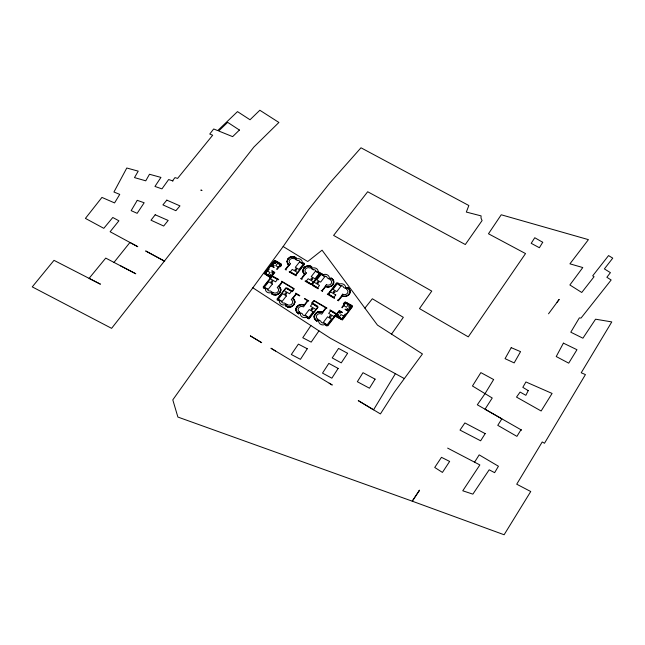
<?xml version="1.0" encoding="UTF-8"?>
<svg xmlns="http://www.w3.org/2000/svg" width="645" height="645" viewBox="0 0 645 645"><rect width="100%" height="100%" fill="white"/><g stroke="black" fill="none" stroke-linecap="round" stroke-linejoin="round"><path stroke-width="0.97" d="M286.952 261.378L287.436 263.491M280.881 289.903L280.801 290.702M272.537 293.273L272.142 293.862A5.168 4.531 -11.1 0 0 279.253 292.846A5.168 4.531 -11.1 0 0 278.696 286.574L278.648 286.517M302.763 270.449L302.836 271.545M286.952 261.37L288.081 258.572M336.448 314.163L336.464 313.672L330.095 309.898L329.837 310.237L335.997 314.147L327.442 325.58L325.217 324.645L326.604 325.975M314.099 316.405L314.083 317.066M302.763 270.44L304.101 267.522M350.162 292.112L350.05 290.508M314.099 316.397L314.171 315.905M294.902 302.594L294.902 301.296M350.162 292.12L349.993 292.919M295.918 308.85L295.958 310.656M294.902 302.602L293.685 305.174L291.314 306.786M336.432 314.244L339.278 310.543L342.431 312.317L342.181 312.656L339.407 311.019L336.053 315.469L341.923 318.953L345.244 313.978L345.744 314.276L342.027 319.436L335.666 315.977L342.181 319.63L352.122 306.399L345.897 302.384L351.912 306.222L348.3 311.148L345.027 309.463L345.277 309.124L348.058 310.761L351.372 306.327L345.518 302.884L342.221 307.81L341.753 307.536L345.47 302.247L344.083 303.884L343.317 303.61L345.164 301.925L352.251 305.625L352.484 306.641M333.804 282.945L333.755 281.035M295.918 308.842L296.136 308.044M280.801 290.71L280.123 292.395M285.614 269.191L285.146 269.392L286.178 270.037L286.098 269.086L289.186 265.208M333.804 282.953L333.014 284.751M314.18 315.897L314.421 315.099M328.144 293.935L327.265 294.176L334.376 298.353L334.626 298.022L328.531 294.144L336.94 283.115L339.117 283.994L337.738 282.72M296.232 294.16L299.53 295.902L299.788 295.571L295.692 293.136L295.797 294.072L292.637 298.135M349.993 292.927L349.429 294.12M296.144 308.036L297.111 306.431M314.421 315.091L316.098 312.889M295.16 258.145L295.515 257.686A5.087 4.402 -8.7 0 0 288.525 258.685A5.087 4.402 -8.7 0 0 289.121 264.764L289.186 264.829M312.422 284.493L318.372 288.476L318.122 288.799L312.277 285.372M296.168 294.281L293.056 298.28L293.886 299.062M304.537 264.257L295.966 275.092M277.003 299.119L285.743 288.017M263.096 287.122L270.545 277.777M404.334 378.583L395.393 373.689L373.568 409.801L358.249 400.61L380.421 413.929L394.426 392.079L422.451 353.968L377.446 325.088L322.065 250.179L307.721 261.531L283.155 246.535L245.277 298.079L172.796 399.868L177.891 417.057L412.252 501.181L504.116 534.753L530.738 491.522L516.718 484.201L542.227 441.954L544.485 443.26L585.426 374.584L581.218 372.778L611.783 321.919L595.569 319.194L582.911 338.198L570.785 332.191L579.363 317.864L581.008 318.09L611.162 279.986L606.848 277.277L610.42 272.658L604.381 268.909L612.75 258.137L608.566 255.581L592.691 275.842L594.069 276.713L581.742 292.483L569.874 284.969L582.782 267.546L569.93 263.837L588.425 239.634L501.238 214.777L488.467 233.772L525.53 253.574L468.286 336.859L419.492 308.608L431.763 291.089L333.602 235.401L367.682 191.75L465.311 244.536L482.097 220.558L481.009 218.083L481.081 215.881L466.327 212.068L468.851 205.521L360.99 147.794L329.861 182.954L308.512 209.778L283.155 246.535M311.011 267.32L311.35 266.885A5.112 4.45 -7.4 0 0 304.319 267.885A5.112 4.45 -7.4 0 0 304.972 274.036L305.012 274.077M474.567 462.183L479.179 454.878L498.44 466.238L494.618 472.664L489.176 469.81L472.866 494.143L462.771 490.789L479.856 464.94L447.63 448.106M271.65 293.814L273.448 294.878L275.979 294.999M278.6 286.154L281.76 282.163L281.688 281.212L294.249 288.758L292.411 291.669L286.058 288.283M280.115 292.403L279.825 292.814M318.961 330.869L310.922 325.58L302.763 337.746L311.188 342.132L318.961 330.869L330.417 338.262L395.393 373.689M349.421 294.128L348.655 295.047M328.192 293.838L336.561 282.905M317.59 307.125L311.583 303.061L313.978 300.497L326.999 308.06L325.927 308.358L322.597 312.567M391.523 334.126L403.335 317.332L372.35 298.764L364.909 308.117M301.594 278.221L304.416 274.141M282.099 282.405L279.253 286.469M281.51 264.998L281.333 264.039L275.367 260.548L274.262 260.749L264.111 273.504L270.529 277.769M557.078 302.271L559.199 299.393L548.524 313.809M333.005 284.759L331.345 286.267M352.476 306.649L342.398 319.976L335.255 316.227M346.986 288.242L347.333 287.783A5.184 4.571 -3.9 0 1 349.026 293.943A5.184 4.571 -3.9 0 1 342.092 295.749M341.576 295.853L338.528 299.877L337.464 300.167L338.569 300.82L338.665 300.296M113.988 262.402L129.935 242.472L137.78 246.696L110.118 231.74L118.906 220.8L112.794 217.486L103.797 228.33L85.414 218.397L101.942 197.418L114.56 202.917L119.752 194.395L113.931 192.017L126.791 168.006L138.224 171.143L134.483 177.601L145.762 180.818L149.487 174.263L160.936 177.407L154.953 186.445L161.959 188.872L168.643 179.536L173.037 180.979L172.529 180.81L174.964 177.609L177.585 178.415L212.681 135.208L209.746 134.047L213.689 128.968L217.712 130.596L237.497 111.617L250.026 119.76L259.838 110.247L278.898 122.461L253.88 147.052L111.601 328.345L32.25 286.888L53.995 260.346L100.427 284.187L89.083 278.366L105.74 258.097L135.789 273.778L120.43 265.764M317.251 320.234L316.905 320.694A5.241 4.684 -7 0 1 315.284 314.381A5.241 4.684 -7 0 1 322.315 312.535M317.961 307.342L309.205 318.662M330.732 278.793L331.087 278.342A5.152 4.523 -5.6 0 1 332.715 284.437A5.152 4.523 -5.6 0 1 325.806 286.219M325.354 286.275L322.234 290.306L321.17 290.597L322.581 291.419L322.436 290.669M305.045 274.48L301.973 278.406L302.053 279.366L300.667 278.551L301.473 278.543M271.658 293.798L271.739 292.62L272.424 293.024M285.767 268.844L288.694 264.974M272.214 275.971L278.696 279.438L278.438 279.761L272.23 276.382L263.491 287.275L265.2 288.694L263.353 288.073M281.502 265.006L280.559 266.74L279.994 266.256L281.212 264.587L277.084 269.425L276.616 269.15L280.535 264.748L274.972 261.491L271.577 265.708L274.214 267.256L273.956 267.578L271.142 265.925L274.891 261.04L280.914 264.273L274.746 260.862L264.547 273.512L270.497 277.294L264.797 273.609L268.78 268.804L269.263 269.078L265.313 273.496L270.884 276.802L274.302 272.537L271.666 270.981L271.924 270.658L274.826 272.456L272.142 275.995M279.817 292.822L277.906 294.378M338.883 300.119L342.197 296.248M325.572 308.117L322.5 312.156L321.339 311.753M307.423 300.901L304.263 304.964L303.811 304.779M288.089 258.564L288.686 257.968M297.119 306.423L297.619 305.923M298.974 312.978L298.619 313.438A5.225 4.636 -8.9 0 1 297.071 307.181A5.225 4.636 -8.9 0 1 304.077 305.343M304.109 267.514L304.609 267.054M322.524 290.605L325.62 286.598L326.072 286.775M348.647 295.055L345.631 296.563M327.7 325.91L335.247 316.219M297.756 305.803L298.812 305.117M304.617 267.054L307.52 265.78L310.697 266.111M304.505 305.311L307.705 301.199L308.778 300.909L304.658 298.458L304.4 298.796L307.673 300.739M295.894 275.141L296.079 275.81L289.154 271.787L295.644 274.826L304.166 264.055L302.449 262.676L304.392 263.362M316.55 312.575L317.517 312.067M331.337 286.275L328.402 287.13M289.702 257.274L290.177 257.049M298.82 305.109L301.28 304.424M277.898 294.386L277.406 294.604M309.132 318.703L308.608 318.791M290.186 257.041L291.903 256.573M317.525 312.067L318.211 311.833M277.398 294.612L275.987 294.999M291.306 306.786L290.605 307.004M329.659 278.463L331.119 277.906L333.409 280.115M317.421 320.138L318.42 320.573M318.227 311.825L321.331 311.753M290.597 307.004L287.686 307.028M318.412 320.573L316.905 321.162M345.623 296.563L342.205 296.248M291.911 256.573L295.934 257.468M301.296 304.424L302.384 304.448M328.394 287.13L327.491 287.098M346.688 288.347L345.833 287.904L347.26 287.323L348.147 287.807M298.611 313.905L300.119 313.317L299.304 312.865M327.483 287.098L326.08 286.783M302.4 304.448L303.803 304.771M330.361 278.89L329.595 278.463M287.67 307.028L285.671 306.117L285.759 304.698L286.533 305.206M308.383 318.743C304.996 315.518 307.617 319.211 309.108 318.203L317.872 306.956L312.341 303.674L310.406 306.19L315.937 309.479M310.705 266.111L311.866 266.78L311.769 268.094L311.124 267.723M321.549 273.311L322.943 274.593L320.799 273.722L312.148 284.655L317.622 287.872L319.525 285.404L314.059 282.196M310.946 284.582L305.069 281.139L305.327 280.809L311.632 284.219L320.114 273.327L318.364 271.932L320.525 272.867M316.824 321.137L315.8 320.452M298.538 313.873L297.659 313.301M324.467 276.262L322.5 275.125A4.33 3.789 -5.8 0 1 327.491 274.955A4.33 3.789 -5.8 0 1 329.208 279.011M329.208 279.027L327.233 277.874A2.217 1.935 -5.8 0 0 324.467 276.27M338.665 284.526L340.657 285.679A2.225 1.959 -4.2 0 1 343.454 287.315L345.454 288.468A4.354 3.83 -4.2 0 0 343.68 284.356A4.354 3.83 -4.2 0 0 338.681 284.518M267.409 270.997L270.078 272.577L268.127 275.004L265.458 273.424M282.26 282.026L293.717 288.823L292.233 291.08L286.88 287.904M325.886 307.891L314.155 300.933L312.349 302.965L317.792 306.262M284.123 290.532L289.549 293.765L291.492 291.29L286.074 288.065L277.398 299.272L279.14 300.715L277.108 299.941M329.192 383.203L332.264 385.025L270.932 348.236L275.52 351.009M318.824 319.993L320.831 321.194A2.266 2.032 -6.7 0 0 323.669 322.887L325.669 324.104A4.426 3.967 -6.7 0 1 320.573 324.266A4.426 3.967 -6.7 0 1 318.815 320.001M252.824 287.775L310.922 325.58M348.155 287.815L349.534 289.291M288.686 264.966L288.089 264.41M295.966 257.492L295.926 258.887L295.144 258.331M304.408 274.133L303.126 272.464M279.261 286.469L280.809 289.089M315.663 320.331L314.881 319.428M297.393 313.075L296.047 310.979M288.081 264.402L287.436 263.499M314.873 319.42L314.292 318.219M294.193 299.474L294.902 301.288M349.534 289.299L350.05 290.5M333.417 280.123L333.755 281.026M286.541 305.222L286.17 305.956A5.2 4.596 -10.1 0 0 293.33 304.932A5.2 4.596 -10.1 0 0 292.725 298.57M303.126 272.456L302.908 271.868M314.292 318.211L314.083 317.074M280.809 289.097L280.881 289.887M274.456 262.926C275.81 265.442 276.536 260.685 274.456 262.926M528.223 390.628L525.869 395.312L520.104 392.079L516.516 397.094L541.139 410.994L552.088 393.442L525.925 381.961L522.821 387.331L528.223 390.628M563.408 343.14L556.224 356.54L568.713 363.159L576.961 349.719L563.408 343.14M511.227 347.655L505.051 358.652L514.162 362.909L520.563 351.646L511.227 347.655M137.264 200.345L131.161 210.641L137.151 213.326L144.166 202.764L137.264 200.345M493.635 379.542L484.935 393.805L477.316 404.786L501.866 418.855L497.763 425.329L516.911 436.367L520.975 429.763L521.515 430.07L485.024 409.204L492.24 398.013L472.463 386L480.856 372.617L493.635 379.542M542.719 242.286L539.381 247.736L531.198 243.318L534.769 237.731L542.719 242.286M375.084 379.147L369.456 388.217L357.338 381.711L362.998 372.697L375.084 379.147M485.193 433.617L480.63 440.801L460.006 430.086L464.892 422.935L485.193 433.617M307.262 348.743L300.441 359.329L291.322 354.516L298.377 344.124L307.262 348.743M338.149 368.424L331.861 378.188L322.516 373.108L328.829 363.393L338.149 368.424M449.629 461.425L442.43 472.422L434.73 467.456L441.478 457.329L449.629 461.425M419.145 490.748L412.252 501.181L419.564 490.16L419.145 490.748M347.599 353.299L341.253 362.877L332.207 357.919L338.577 348.397L347.599 353.299M348.743 309.302L348.066 310.197L346.663 309.374L347.341 308.471L348.743 309.302M343.85 316.252L341.947 318.807L339.133 317.13L341.044 314.591L343.85 316.252M340.794 312.406L340.117 313.309L338.714 312.478L339.391 311.575L340.794 312.406M348.3 304.682L346.405 307.197L343.608 305.553L345.502 303.037L348.3 304.682M331.449 319.13L327.16 324.814L323.266 322.484L327.555 316.808L331.449 319.13M336.198 314.171L334.279 316.711L328.684 313.389L330.603 310.85L336.198 314.171M342.68 294.168L341.528 295.692A5.41 4.773 -3.9 0 0 349.042 294.305A5.41 4.773 -3.9 0 0 347.582 287.694L346.438 289.202A3.354 2.959 -3.9 0 1 347.341 293.306A3.354 2.959 -3.9 0 1 342.68 294.168M341.052 286.066L336.859 291.572L333.022 289.323L337.214 283.84L341.052 286.066M335.763 294.918L333.868 297.409L328.329 294.16L330.224 291.677L335.763 294.918M317.832 319.235L316.647 320.791A5.474 4.894 -7 0 1 315.284 314.01A5.474 4.894 -7 0 1 322.879 312.591L321.702 314.139A3.394 3.031 -7 0 0 316.985 315.026A3.394 3.031 -7 0 0 317.832 319.235M313.099 311.874L308.778 317.517L304.932 315.212L309.253 309.584L313.099 311.874M326.402 284.663L325.241 286.17A5.378 4.717 -5.6 0 0 332.715 284.792A5.378 4.717 -5.6 0 0 331.328 278.253L330.184 279.745A3.338 2.927 -5.6 0 1 331.038 283.808A3.338 2.927 -5.6 0 1 326.402 284.663M324.854 276.649L320.646 282.091L316.848 279.874L321.065 274.447L324.854 276.649M299.554 311.986L298.361 313.534A5.45 4.846 -8.9 0 1 297.071 306.81A5.45 4.846 -8.9 0 1 304.642 305.399L303.456 306.939A3.386 3.007 -8.9 0 0 298.756 307.81A3.386 3.007 -8.9 0 0 299.554 311.986M155.195 214.769L150.995 220.203L163.677 226.032L168.184 220.453L155.195 214.769M319.243 273.391L315.034 278.809L311.253 276.6L315.469 271.19L319.243 273.391M313.599 281.93L311.688 284.389L306.238 281.188L308.149 278.737L313.599 281.93M287.356 304.666L286.162 306.198A5.426 4.797 -10.1 0 0 293.717 304.803A5.426 4.797 -10.1 0 0 292.459 298.135L291.266 299.659A3.37 2.975 -10.1 0 1 292.048 303.795A3.37 2.975 -10.1 0 1 287.356 304.666M286.404 295.942L282.058 301.481L278.277 299.216L282.631 293.693L286.404 295.942M306.399 272.972L305.238 274.464A5.337 4.652 -7.4 0 1 303.94 268.014A5.337 4.652 -7.4 0 1 311.358 266.651L310.197 268.127A3.314 2.886 -7.4 0 0 305.593 268.973A3.314 2.886 -7.4 0 0 306.399 272.972M303.303 264.111L299.07 269.481L295.337 267.296L299.57 261.943L303.303 264.111M297.619 272.569L295.708 275.004L290.323 271.835L292.241 269.417L297.619 272.569M273.327 292.588L272.125 294.104A5.394 4.725 -11.1 0 0 279.632 292.717A5.394 4.725 -11.1 0 0 278.438 286.138L277.245 287.646A3.346 2.935 -11.1 0 1 277.987 291.725A3.346 2.935 -11.1 0 1 273.327 292.588M272.448 283.977L268.086 289.452L264.361 287.219L268.723 281.76L272.448 283.977M277.535 279.39L275.584 281.833L270.223 278.648L272.174 276.213L277.535 279.39M290.548 263.716L289.379 265.184A5.313 4.596 -8.7 0 1 288.154 258.814A5.313 4.596 -8.7 0 1 295.531 257.452L294.362 258.911A3.298 2.854 -8.7 0 0 289.782 259.758A3.298 2.854 -8.7 0 0 290.548 263.716M277.721 263.257L275.794 265.667L278.455 267.232L280.39 264.821L277.721 263.257M272.4 271.964L271.706 272.827L273.045 273.617L273.73 272.754L272.4 271.964M272.835 264.635L272.15 265.49L273.48 266.272L274.165 265.418L272.835 264.635M166.821 200.135L162.911 204.884L175.875 210.705L179.971 205.892L166.821 200.135M239.416 130.04L232.635 136.635L218.679 130.991L227.677 122.348L239.416 130.04M307.318 316.808L307.302 316.816A4.41 3.926 -8.7 0 1 302.231 316.969A4.41 3.926 -8.7 0 1 300.53 312.752L302.521 313.93A2.257 2.008 -8.7 0 0 305.319 315.607L307.318 316.808M286.219 304.142L286.203 304.15A4.378 3.862 -10.6 0 1 281.18 304.311A4.378 3.862 -10.6 0 1 279.535 300.151L281.494 301.312A2.241 1.975 -10.6 0 0 284.26 302.965L286.219 304.142M201.587 190.364L200.837 190.082L201.99 190.517L201.587 190.364M164.644 261.217L145.794 251.026L164.644 261.217M297.401 260.532L295.483 259.411A4.289 3.709 -8.2 0 1 300.409 259.242A4.289 3.709 -8.2 0 1 302.062 263.216L300.127 262.112A2.193 1.903 -8.2 0 0 297.409 260.532M313.276 269.755L311.325 268.626A4.313 3.757 -6.9 0 1 316.292 268.457A4.313 3.757 -6.9 0 1 317.985 272.48L316.026 271.36A2.209 1.919 -6.9 0 0 313.276 269.763M261.636 342.648L250.389 335.916L261.636 342.648M267.538 289.283L265.603 288.122A4.346 3.805 -11.6 0 0 267.199 292.241A4.346 3.805 -11.6 0 0 272.19 292.08L270.263 290.911A2.225 1.943 -11.6 0 1 267.538 289.283M311.487 279.616A0.855 0.742 -7.2 0 0 312.704 278.85A0.855 0.742 -7.2 0 0 311.374 278.326A0.855 0.742 -7.2 0 0 311.487 279.616M295.547 270.279A0.847 0.734 -8.5 0 0 296.756 269.521A0.847 0.734 -8.5 0 0 295.442 269.005A0.847 0.734 -8.5 0 0 295.547 270.279M285.453 294.265A0.855 0.75 -10.2 0 0 286.678 293.491A0.855 0.75 -10.2 0 0 285.356 292.959A0.855 0.75 -10.2 0 0 285.453 294.265M271.585 282.357A0.855 0.742 -11.1 0 0 272.73 281.486A0.855 0.742 -11.1 0 0 271.36 281.091A0.855 0.742 -11.1 0 0 271.585 282.357M317.558 283.163A0.855 0.75 -6.6 0 0 318.767 282.397A0.855 0.75 -6.6 0 0 317.437 281.873A0.855 0.75 -6.6 0 0 317.558 283.163M333.683 292.62A0.855 0.758 -5 0 0 334.973 291.951A0.855 0.758 -5 0 0 333.699 291.306A0.855 0.758 -5 0 0 333.683 292.62M311.648 309.89A0.863 0.766 -7.8 0 0 312.881 309.1A0.863 0.766 -7.8 0 0 311.527 308.568A0.863 0.766 -7.8 0 0 311.648 309.89M329.966 317.122A0.871 0.774 -5.7 0 0 331.199 316.332A0.871 0.774 -5.7 0 0 329.837 315.784A0.871 0.774 -5.7 0 0 329.966 317.122M270.328 275.963A0.814 0.701 -11.1 0 0 271.416 275.141A0.814 0.701 -11.1 0 0 270.11 274.762A0.814 0.701 -11.1 0 0 270.328 275.963M337.416 315.784A0.83 0.742 -4.8 0 0 338.665 315.131A0.83 0.742 -4.8 0 0 337.424 314.502A0.83 0.742 -4.8 0 0 337.416 315.784M349.187 307.294A0.83 0.734 -3.4 0 0 350.428 306.649A0.83 0.734 -3.4 0 0 349.187 306.02A0.83 0.734 -3.4 0 0 349.187 307.294"/></g></svg>
